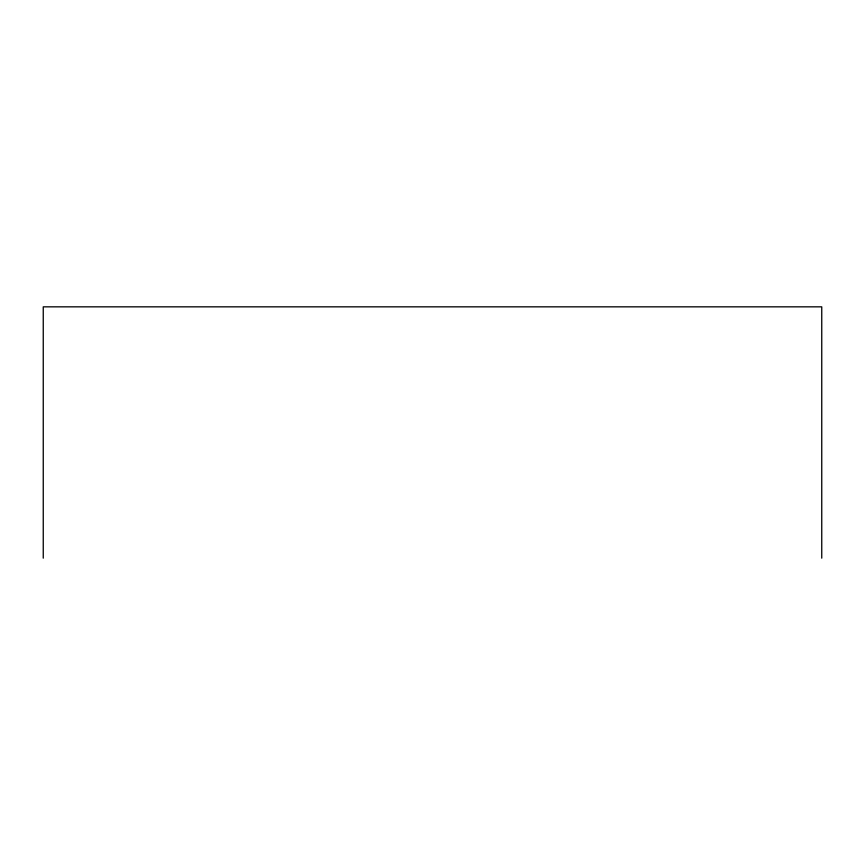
<?xml version="1.0" encoding="UTF-8"?>
<svg xmlns="http://www.w3.org/2000/svg" width="865" height="865" viewBox="0 0 865 865"><rect width="100%" height="100%" fill="white"/><g stroke="black" fill="none" stroke-linecap="round" stroke-linejoin="round"><path stroke-width="1.3" d="M821.75 558.163L821.75 306.837L43.25 306.837L43.25 558.163"/></g></svg>
